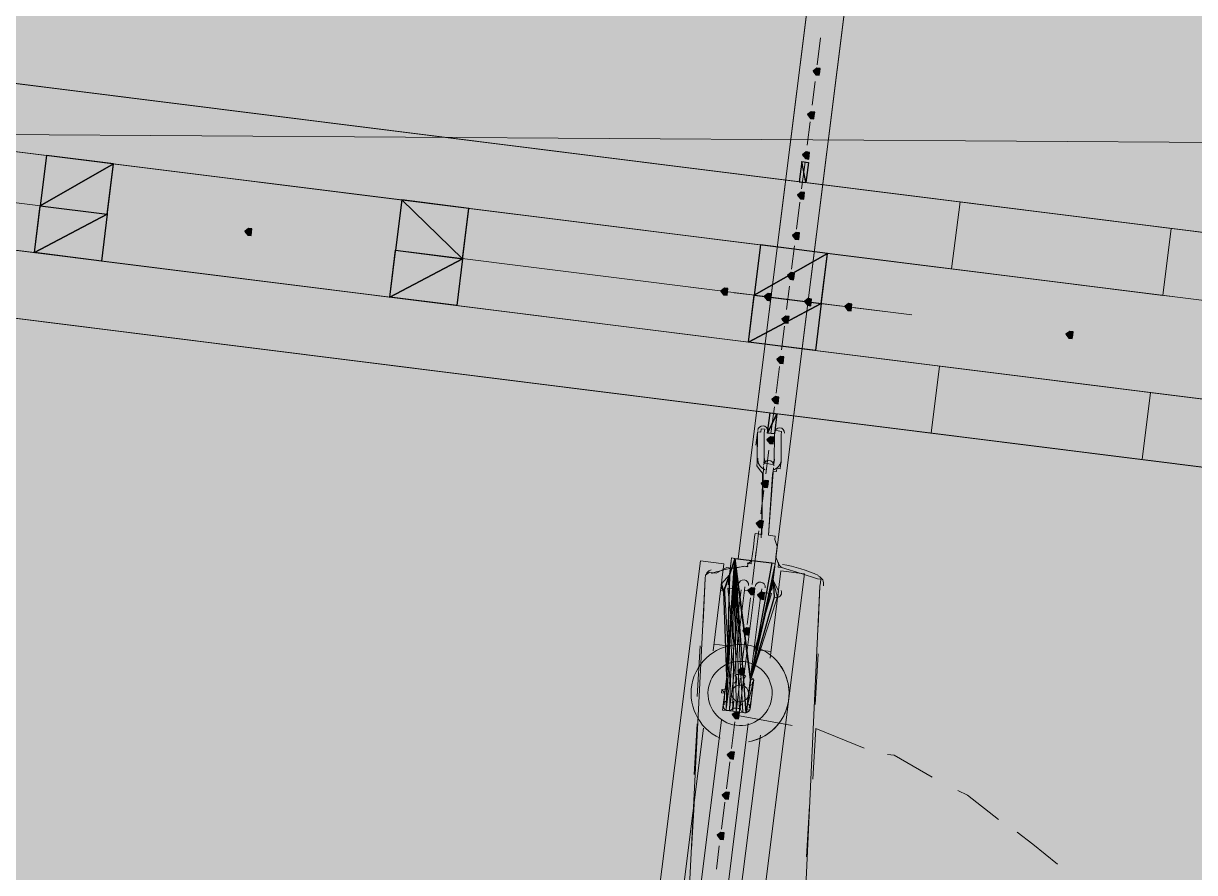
# Model space of a CAD drawing. Header units: metres. Extents: x -4 to 509425, y 7549 to 4732445.
# Drawn here: x 476028.661 to 476031.596, y 4719729.603 to 4719731.731 of the extents above; entities that cross this region are included whole.
import ezdxf

# ---------------------------------------------------------------- set-up
doc = ezdxf.new("R2010")
doc.units = ezdxf.units.M
doc.header["$LTSCALE"] = 0.01
doc.header["$MEASUREMENT"] = 0
doc.layers.get('0').update_dxf_attribs({"lineweight": 0})
doc.layers.add('_SUBESTACIÓN', color=1, linetype='Continuous')
doc.layers.add('SUBESTACION LA VID', color=253, linetype='Continuous')

# ---------------------------------------------------------------- blocks, each defined once
blk = doc.blocks.new('A$Cfff6051d')
at = {"layer": 'SUBESTACION LA VID', "transparency": 33554687}
h = blk.add_hatch(color=256, dxfattribs=at)
h.dxf.hatch_style = 2
h.paths.add_polyline_path([(476030.657, 4719731.6098), (476030.6581, 4719731.6182), (476030.6497, 4719731.6192), (476030.6402, 4719731.6119), (476030.6475, 4719731.6024), (476030.6559, 4719731.6014)])
h = blk.add_hatch(color=256, dxfattribs=at)
h.dxf.hatch_style = 2
h.paths.add_polyline_path([(476030.6433, 4719731.5005), (476030.6444, 4719731.5089), (476030.636, 4719731.51), (476030.6265, 4719731.5027), (476030.6339, 4719731.4932), (476030.6423, 4719731.4921)])
h = blk.add_hatch(color=256, dxfattribs=at)
h.dxf.hatch_style = 2
h.paths.add_polyline_path([(476030.6307, 4719731.3997), (476030.6317, 4719731.4081), (476030.6233, 4719731.4092), (476030.6139, 4719731.4018), (476030.6212, 4719731.3924), (476030.6296, 4719731.3913)])
h = blk.add_hatch(color=256, dxfattribs=at)
h.dxf.hatch_style = 2
h.paths.add_polyline_path([(476030.618, 4719731.2989), (476030.6191, 4719731.3073), (476030.6107, 4719731.3084), (476030.6012, 4719731.301), (476030.6086, 4719731.2916), (476030.617, 4719731.2905)])
h = blk.add_hatch(color=256, dxfattribs=at)
h.dxf.hatch_style = 2
h.paths.add_polyline_path([(476029.2329, 4719731.2081), (476029.234, 4719731.2165), (476029.2256, 4719731.2175), (476029.2161, 4719731.2102), (476029.2235, 4719731.2007), (476029.2319, 4719731.1997)])
h = blk.add_hatch(color=256, dxfattribs=at)
h.dxf.hatch_style = 2
h.paths.add_polyline_path([(476030.6054, 4719731.1981), (476030.6064, 4719731.2065), (476030.598, 4719731.2076), (476030.5886, 4719731.2002), (476030.5959, 4719731.1908), (476030.6043, 4719731.1897)])
h = blk.add_hatch(color=256, dxfattribs=at)
h.dxf.hatch_style = 2
h.paths.add_polyline_path([(476030.5928, 4719731.0973), (476030.5938, 4719731.1057), (476030.5854, 4719731.1068), (476030.576, 4719731.0994), (476030.5833, 4719731.09), (476030.5917, 4719731.0889)])
h = blk.add_hatch(color=256, dxfattribs=at)
h.dxf.hatch_style = 2
h.paths.add_polyline_path([(476030.4258, 4719731.0585), (476030.4268, 4719731.0669), (476030.4184, 4719731.068), (476030.409, 4719731.0606), (476030.4163, 4719731.0512), (476030.4247, 4719731.0501)])
h = blk.add_hatch(color=256, dxfattribs=at)
h.dxf.hatch_style = 2
h.paths.add_polyline_path([(476030.535, 4719731.0448), (476030.536, 4719731.0532), (476030.5276, 4719731.0543), (476030.5182, 4719731.0469), (476030.5255, 4719731.0375), (476030.5339, 4719731.0364)])
h = blk.add_hatch(color=256, dxfattribs=at)
h.dxf.hatch_style = 2
h.paths.add_polyline_path([(476030.6358, 4719731.0322), (476030.6368, 4719731.0406), (476030.6284, 4719731.0417), (476030.619, 4719731.0343), (476030.6263, 4719731.0249), (476030.6347, 4719731.0238)])
h = blk.add_hatch(color=256, dxfattribs=at)
h.dxf.hatch_style = 2
h.paths.add_polyline_path([(476030.7366, 4719731.0196), (476030.7376, 4719731.028), (476030.7292, 4719731.029), (476030.7198, 4719731.0217), (476030.7271, 4719731.0122), (476030.7355, 4719731.0112)])
h = blk.add_hatch(color=256, dxfattribs=at)
h.dxf.hatch_style = 2
h.paths.add_polyline_path([(476030.5791, 4719730.9881), (476030.5801, 4719730.9965), (476030.5717, 4719730.9976), (476030.5623, 4719730.9902), (476030.5696, 4719730.9808), (476030.578, 4719730.9797)])
h = blk.add_hatch(color=256, dxfattribs=at)
h.dxf.hatch_style = 2
h.paths.add_polyline_path([(476031.291, 4719730.9501), (476031.2921, 4719730.9585), (476031.2837, 4719730.9595), (476031.2742, 4719730.9522), (476031.2816, 4719730.9427), (476031.29, 4719730.9417)])
h = blk.add_hatch(color=256, dxfattribs=at)
h.dxf.hatch_style = 2
h.paths.add_polyline_path([(476030.5664, 4719730.8873), (476030.5675, 4719730.8957), (476030.5591, 4719730.8968), (476030.5496, 4719730.8894), (476030.557, 4719730.88), (476030.5654, 4719730.8789)])
h = blk.add_hatch(color=256, dxfattribs=at)
h.dxf.hatch_style = 2
h.paths.add_polyline_path([(476030.5538, 4719730.7865), (476030.5548, 4719730.7949), (476030.5464, 4719730.796), (476030.537, 4719730.7886), (476030.5443, 4719730.7792), (476030.5527, 4719730.7781)])
h = blk.add_hatch(color=256, dxfattribs=at)
h.dxf.hatch_style = 2
h.paths.add_polyline_path([(476030.5412, 4719730.6857), (476030.5422, 4719730.6941), (476030.5338, 4719730.6952), (476030.5244, 4719730.6878), (476030.5317, 4719730.6784), (476030.5401, 4719730.6773)])
h = blk.add_hatch(color=256, dxfattribs=at)
h.dxf.hatch_style = 2
h.paths.add_polyline_path([(476030.5275, 4719730.5765), (476030.5285, 4719730.5849), (476030.5201, 4719730.586), (476030.5107, 4719730.5786), (476030.518, 4719730.5692), (476030.5264, 4719730.5681)])
h = blk.add_hatch(color=256, dxfattribs=at)
h.dxf.hatch_style = 2
h.paths.add_polyline_path([(476030.5148, 4719730.4757), (476030.5159, 4719730.4841), (476030.5075, 4719730.4852), (476030.498, 4719730.4778), (476030.5054, 4719730.4684), (476030.5138, 4719730.4673)])
h = blk.add_hatch(color=256, dxfattribs=at)
h.dxf.hatch_style = 2
h.paths.add_polyline_path([(476030.4938, 4719730.3077), (476030.4948, 4719730.3161), (476030.4864, 4719730.3171), (476030.477, 4719730.3098), (476030.4843, 4719730.3003), (476030.4927, 4719730.2993)])
h = blk.add_hatch(color=256, dxfattribs=at)
h.dxf.hatch_style = 2
h.paths.add_polyline_path([(476030.5179, 4719730.2961), (476030.519, 4719730.3045), (476030.5106, 4719730.3056), (476030.5011, 4719730.2982), (476030.5085, 4719730.2888), (476030.5169, 4719730.2877)])
h = blk.add_hatch(color=256, dxfattribs=at)
h.dxf.hatch_style = 2
h.paths.add_polyline_path([(476030.4811, 4719730.2069), (476030.4822, 4719730.2153), (476030.4738, 4719730.2163), (476030.4643, 4719730.209), (476030.4717, 4719730.1995), (476030.4801, 4719730.1985)])
h = blk.add_hatch(color=256, dxfattribs=at)
h.dxf.hatch_style = 2
h.paths.add_polyline_path([(476030.4685, 4719730.1061), (476030.4695, 4719730.1145), (476030.4611, 4719730.1155), (476030.4517, 4719730.1082), (476030.459, 4719730.0987), (476030.4674, 4719730.0977)])
h = blk.add_hatch(color=256, dxfattribs=at)
h.dxf.hatch_style = 2
h.paths.add_polyline_path([(476030.4548, 4719729.9969), (476030.4558, 4719730.0053), (476030.4474, 4719730.0063), (476030.438, 4719729.999), (476030.4453, 4719729.9895), (476030.4537, 4719729.9885)])
h = blk.add_hatch(color=256, dxfattribs=at)
h.dxf.hatch_style = 2
h.paths.add_polyline_path([(476030.4422, 4719729.8961), (476030.4432, 4719729.9045), (476030.4348, 4719729.9055), (476030.4254, 4719729.8982), (476030.4327, 4719729.8887), (476030.4411, 4719729.8877)])
h = blk.add_hatch(color=256, dxfattribs=at)
h.dxf.hatch_style = 2
h.paths.add_polyline_path([(476030.4295, 4719729.7953), (476030.4306, 4719729.8037), (476030.4222, 4719729.8047), (476030.4127, 4719729.7974), (476030.4201, 4719729.7879), (476030.4285, 4719729.7869)])
h = blk.add_hatch(color=256, dxfattribs=at)
h.dxf.hatch_style = 2
h.paths.add_polyline_path([(476030.4169, 4719729.6945), (476030.4179, 4719729.7029), (476030.4095, 4719729.7039), (476030.4001, 4719729.6966), (476030.4074, 4719729.6871), (476030.4158, 4719729.6861)])
at = {"layer": 'SUBESTACION LA VID', "lineweight": 15}
for p, q in [((476030.4528, 4719730.3896), (476030.634, 4719731.8345)), ((476030.5452, 4719730.378), (476030.7264, 4719731.8229)), ((476030.6507, 4719731.6276), (476030.6591, 4719731.6948)), ((476041.0891, 4719730.0203), (476028.0769, 4719731.6516)), ((476030.6381, 4719731.5268), (476030.6454, 4719731.5856)), ((476030.6254, 4719731.426), (476030.6328, 4719731.4848)), ((476040.9168, 4719729.8713), (476028.1987, 4719731.4657)), ((476028.8297, 4719731.2586), (476027.5697, 4719731.4166)), ((476028.7195, 4719731.4004), (476028.689, 4719731.1568)), ((476028.8875, 4719731.3794), (476028.857, 4719731.1358)), ((476030.6117, 4719731.3168), (476030.6202, 4719731.384)), ((476029.6099, 4719731.2888), (476029.5794, 4719731.0452)), ((476030.5991, 4719731.216), (476030.6075, 4719731.2832)), ((476031.0087, 4719731.2841), (476031.5379, 4719731.2177)), ((476029.7779, 4719731.2677), (476029.7474, 4719731.0241)), ((476040.8863, 4719729.6277), (476028.1681, 4719731.2221)), ((476030.8878, 4719731.0006), (476029.6277, 4719731.1586)), ((476030.5088, 4719731.1761), (476030.4782, 4719730.9325)), ((476030.5865, 4719731.1152), (476030.5938, 4719731.174)), ((476030.6768, 4719731.1551), (476030.6462, 4719730.9114)), ((476041.0164, 4719729.4407), (476028.0043, 4719731.072)), ((476030.4006, 4719731.0617), (476030.3334, 4719731.0701)), ((476030.5738, 4719731.0144), (476030.5812, 4719731.0732)), ((476030.5014, 4719731.0491), (476030.4426, 4719731.0564)), ((476030.6022, 4719731.0364), (476030.5434, 4719731.0438)), ((476030.7114, 4719731.0227), (476030.6442, 4719731.0312)), ((476030.8206, 4719731.009), (476030.745, 4719731.0185)), ((476030.5612, 4719730.9136), (476030.5686, 4719730.9724)), ((476030.5475, 4719730.8044), (476030.5559, 4719730.8716)), ((476030.9571, 4719730.8725), (476031.4863, 4719730.8061)), ((476030.5349, 4719730.7036), (476030.5433, 4719730.7708)), ((476030.5496, 4719730.7529), (476030.5433, 4719730.7025)), ((476030.5002, 4719730.6994), (476030.497, 4719730.6742)), ((476030.5013, 4719730.7078), (476030.5002, 4719730.6311)), ((476030.5181, 4719730.7057), (476030.518, 4719730.6374)), ((476030.5432, 4719730.6343), (476030.5433, 4719730.7025)), ((476030.56, 4719730.6321), (476030.5601, 4719730.7004)), ((476030.5222, 4719730.6028), (476030.5296, 4719730.6616)), ((476030.5159, 4719730.6206), (476030.5106, 4719730.4421)), ((476030.5411, 4719730.6175), (476030.5285, 4719730.4484)), ((476030.5096, 4719730.502), (476030.517, 4719730.5608)), ((476030.4959, 4719730.3928), (476030.5043, 4719730.46)), ((476030.4444, 4719730.3907), (476030.5368, 4719730.3791)), ((476030.4875, 4719730.3255), (476030.498, 4719730.4096)), ((476030.435, 4719730.3833), (476030.4276, 4719730.3245)), ((476030.4434, 4719730.3823), (476030.4434, 4719730.3823)), ((476030.5358, 4719730.3707), (476030.5358, 4719730.3707)), ((476030.5442, 4719730.3696), (476030.5368, 4719730.3108)), ((476030.3699, 4719730.3403), (476030.3646, 4719730.23)), ((476030.4308, 4719730.3497), (476030.4108, 4719730.3266)), ((476030.54, 4719730.336), (476030.5536, 4719730.3087)), ((476030.4182, 4719730.3172), (476030.4317, 4719730.0851)), ((476030.4233, 4719730.0179), (476030.4602, 4719730.3119)), ((476030.435, 4719730.3151), (476030.4266, 4719730.3161)), ((476030.4423, 4719730.1691), (476030.4266, 4719730.3161)), ((476030.4686, 4719730.3109), (476030.4317, 4719730.0168)), ((476030.435, 4719730.3151), (476030.4518, 4719730.313)), ((476030.436, 4719730.3235), (476030.436, 4719730.3235)), ((476030.4528, 4719730.3214), (476030.4507, 4719730.3046)), ((476030.4507, 4719730.3046), (476030.4591, 4719730.3035)), ((476030.4938, 4719730.3077), (476030.4569, 4719730.0137)), ((476030.4675, 4719730.3025), (476030.4696, 4719730.3193)), ((476030.4686, 4719730.3109), (476030.4938, 4719730.3077)), ((476030.4737, 4719730.0116), (476030.5106, 4719730.3056)), ((476030.4916, 4719730.1544), (476030.5358, 4719730.3024)), ((476030.4927, 4719730.2993), (476030.4948, 4719730.3161)), ((476030.5022, 4719730.3066), (476030.5022, 4719730.3066)), ((476030.5116, 4719730.314), (476030.5095, 4719730.2972)), ((476030.5274, 4719730.3035), (476030.5106, 4719730.3056)), ((476030.5274, 4719730.3035), (476030.5358, 4719730.3024)), ((476030.5284, 4719730.3119), (476030.5284, 4719730.3119)), ((476030.6533, 4719730.2194), (476030.6576, 4719730.3213)), ((476030.4748, 4719730.2247), (476030.4833, 4719730.2919)), ((476030.5526, 4719730.3003), (476030.4821, 4719730.0788)), ((476030.5442, 4719730.3014), (476030.5442, 4719730.3014)), ((476030.3572, 4719730.1712), (476030.3498, 4719730.0442)), ((476030.4339, 4719730.1702), (476030.3919, 4719730.1754)), ((476030.4622, 4719730.1239), (476030.4696, 4719730.1827)), ((476030.5347, 4719730.1575), (476030.5011, 4719730.1617)), ((476030.6459, 4719730.0241), (476030.6533, 4719730.1512)), ((476030.4317, 4719730.0851), (476030.4317, 4719730.0851)), ((476030.4475, 4719730.0746), (476030.4496, 4719730.0914)), ((476030.4496, 4719730.0231), (476030.4569, 4719730.0819)), ((476030.4559, 4719730.0735), (476030.458, 4719730.0903)), ((476030.4821, 4719730.0788), (476030.4821, 4719730.0788)), ((476030.4233, 4719730.0179), (476030.4233, 4719730.0179)), ((476030.4244, 4719730.0263), (476030.4244, 4719730.0263)), ((476030.4422, 4719730.0326), (476030.439, 4719730.0074)), ((476030.4506, 4719730.0315), (476030.4474, 4719730.0063)), ((476030.4653, 4719730.0126), (476030.4653, 4719730.0126)), ((476030.4748, 4719730.02), (476030.4748, 4719730.02)), ((476030.0558, 4719727.1544), (476030.4107, 4719729.9853)), ((476030.4359, 4719729.9139), (476030.4443, 4719729.9811)), ((476030.4464, 4719729.9979), (476030.5882, 4719729.9716)), ((476030.123, 4719727.146), (476030.4779, 4719729.9769)), ((476030.3655, 4719729.9654), (476030.2033, 4719728.6718)), ((476030.3498, 4719729.9759), (476030.3424, 4719729.8489)), ((476030.6396, 4719729.8372), (476030.647, 4719729.9643)), ((476030.647, 4719729.9643), (476030.7687, 4719729.9149)), ((476030.5083, 4719729.9475), (476030.363, 4719728.7883)), ((476030.4232, 4719729.8131), (476030.4317, 4719729.8803)), ((476030.3434, 4719729.789), (476030.336, 4719729.6619)), ((476030.4106, 4719729.7123), (476030.419, 4719729.7795)), ((476030.6237, 4719729.6429), (476030.6311, 4719729.77)), ((476030.398, 4719729.6115), (476030.4053, 4719729.6703))]:
    blk.add_line(p, q, dxfattribs=at)
at = {"layer": 'SUBESTACION LA VID', "lineweight": 0}
for p, q in [((476030.4782, 4719730.9325), (476028.2353, 4719731.2137)), ((476031.8276, 4719731.0108), (476030.5088, 4719731.1761)), ((476030.5328, 4719730.755), (476034.4977, 4719730.2579)), ((476030.4528, 4719730.3896), (476030.5452, 4719730.378))]:
    blk.add_line(p, q, dxfattribs=at)
at = {"layer": 'SUBESTACION LA VID', "lineweight": 15}
for points in [[(476030.4528, 4719730.3896), (476030.5452, 4719730.378), (476030.7264, 4719731.8229), (476030.634, 4719731.8345), (476030.4528, 4719730.3896)], [(476034.5704, 4719730.8376), (476030.6222, 4719731.3325), (476030.6286, 4719731.3829), (476030.6118, 4719731.385), (476030.6054, 4719731.3346), (476028.2198, 4719731.6337), (476028.1829, 4719731.3397), (476028.2501, 4719731.3313), (476028.2659, 4719731.4573), (476028.7195, 4719731.4004), (476028.7037, 4719731.2744), (476028.8717, 4719731.2534), (476028.8875, 4719731.3794), (476029.6099, 4719731.2888), (476029.5941, 4719731.1628), (476029.7622, 4719731.1417), (476029.7779, 4719731.2677), (476030.5088, 4719731.1761), (476030.493, 4719731.0501), (476030.661, 4719731.029), (476030.6768, 4719731.1551), (476031.8276, 4719731.0108)], [(476030.6054, 4719731.3346), (476030.6118, 4719731.385), (476030.6286, 4719731.3829), (476030.6222, 4719731.3325)], [(476034.4977, 4719730.2579), (476030.5496, 4719730.7529), (476030.5433, 4719730.7025), (476030.5265, 4719730.7046), (476030.5328, 4719730.755), (476028.1471, 4719731.0541), (476028.1829, 4719731.3397), (476028.2501, 4719731.3313), (476028.2353, 4719731.2137), (476028.689, 4719731.1568), (476028.7037, 4719731.2744), (476028.8717, 4719731.2534), (476028.857, 4719731.1358), (476029.5794, 4719731.0452), (476029.5941, 4719731.1628), (476029.7622, 4719731.1417), (476029.7474, 4719731.0241), (476030.4782, 4719730.9325), (476030.493, 4719731.0501), (476030.661, 4719731.029), (476030.6462, 4719730.9114), (476031.7971, 4719730.7672)], [(476031.0087, 4719731.2841), (476030.9876, 4719731.1161), (476031.5168, 4719731.0497), (476031.5379, 4719731.2177)], [(476030.9571, 4719730.8725), (476030.936, 4719730.7045), (476031.4652, 4719730.6381), (476031.4863, 4719730.8061)], [(476030.5328, 4719730.755), (476030.5265, 4719730.7046), (476030.5433, 4719730.7025)], [(476030.2588, 4719728.1614), (476030.3699, 4719730.3403), (476030.3709, 4719730.3487), (476030.3804, 4719730.356), (476030.3972, 4719730.3539), (476030.4245, 4719730.3676), (476030.4413, 4719730.3655), (476030.4675, 4719730.3707), (476030.4759, 4719730.3697), (476030.477, 4719730.3781), (476030.4854, 4719730.377), (476030.4864, 4719730.3854), (476030.4885, 4719730.4022), (476030.4907, 4719730.419), (476030.4938, 4719730.4442), (476030.4949, 4719730.4526), (476030.5117, 4719730.4505), (476030.5138, 4719730.6038), (476030.5065, 4719730.6133), (476030.4991, 4719730.6227), (476030.5002, 4719730.6311), (476030.5002, 4719730.6994), (476030.5013, 4719730.7078), (476030.5097, 4719730.7067), (476030.5107, 4719730.7151), (476030.5191, 4719730.7141), (476030.5181, 4719730.7057), (476030.518, 4719730.6374), (476030.517, 4719730.629), (476030.5254, 4719730.628), (476030.5338, 4719730.6269), (476030.5422, 4719730.6259), (476030.5432, 4719730.6343), (476030.5433, 4719730.7025), (476030.5443, 4719730.7109), (476030.5527, 4719730.7099), (476030.5611, 4719730.7088), (476030.5601, 4719730.7004), (476030.56, 4719730.6321), (476030.559, 4719730.6237), (476030.5579, 4719730.6153), (476030.5495, 4719730.6164), (476030.5485, 4719730.608), (476030.5401, 4719730.6091), (476030.539, 4719730.6007), (476030.5285, 4719730.4484), (476030.5453, 4719730.4463), (476030.5442, 4719730.4379), (476030.5505, 4719730.42), (476030.5473, 4719730.3948), (476030.5536, 4719730.377), (476030.5526, 4719730.3686), (476030.561, 4719730.3675), (476030.6103, 4719730.3528), (476030.6513, 4719730.3391), (476030.6597, 4719730.3381), (476030.6586, 4719730.3297), (476030.6576, 4719730.3213), (476030.556, 4719728.1497)], [(476030.5117, 4719730.4505), (476030.4949, 4719730.4526), (476030.4938, 4719730.4442), (476030.4907, 4719730.419), (476030.4885, 4719730.4022), (476030.4864, 4719730.3854)], [(476030.5536, 4719730.377), (476030.5473, 4719730.3948), (476030.5505, 4719730.42), (476030.5442, 4719730.4379), (476030.5453, 4719730.4463), (476030.5285, 4719730.4484)], [(476030.5536, 4719730.3087), (476030.5526, 4719730.3003), (476030.5515, 4719730.2919), (476030.5431, 4719730.293), (476030.4832, 4719730.0872), (476030.4916, 4719730.0861), (476030.4905, 4719730.0777), (476030.4895, 4719730.0693), (476030.4884, 4719730.0609), (476030.4874, 4719730.0525), (476030.4863, 4719730.0441), (476030.4853, 4719730.0357), (476030.4842, 4719730.0273), (476030.4832, 4719730.0189), (476030.4821, 4719730.0105), (476030.4737, 4719730.0116), (476030.4726, 4719730.0032), (476030.4642, 4719730.0042), (476030.4558, 4719730.0053), (476030.4474, 4719730.0063), (476030.439, 4719730.0074), (476030.4306, 4719730.0084), (476030.4222, 4719730.0095), (476030.4138, 4719730.0105), (476030.4149, 4719730.0189), (476030.416, 4719730.0273), (476030.417, 4719730.0358), (476030.4181, 4719730.0442), (476030.4191, 4719730.0526), (476030.4107, 4719730.0536), (476030.4118, 4719730.062), (476030.4202, 4719730.061), (476030.4212, 4719730.0694), (476030.4223, 4719730.0778), (476030.4233, 4719730.0862), (476030.4244, 4719730.0946), (476030.4171, 4719730.3088), (476030.4087, 4719730.3098), (476030.4098, 4719730.3182), (476030.4108, 4719730.3266), (476030.4308, 4719730.3497), (476030.435, 4719730.3833), (476030.436, 4719730.3917), (476030.4444, 4719730.3907), (476030.5368, 4719730.3791), (476030.5452, 4719730.378), (476030.5442, 4719730.3696), (476030.54, 4719730.336), (476030.5536, 4719730.3087)], [(476030.3898, 4719730.1586), (476030.4171, 4719730.377), (476030.3583, 4719730.3844), (476029.9065, 4719726.7807)], [(476030.4218, 4719728.7809), (476030.6187, 4719730.3518), (476030.5599, 4719730.3591), (476030.5326, 4719730.1407)], [(476030.8265, 4719729.8991), (476030.8433, 4719729.897), (476030.9388, 4719729.8423)], [(476031.0029, 4719729.8087), (476031.027, 4719729.7972), (476031.1047, 4719729.7362)], [(476031.1519, 4719729.7047), (476031.1908, 4719729.6742), (476031.2527, 4719729.6238)]]:
    blk.add_lwpolyline(points, dxfattribs=at)
at = {"layer": 'SUBESTACION LA VID', "lineweight": 0}
for points in [[(476028.2198, 4719731.6337), (476038.5606, 4719730.3373), (476030.6054, 4719731.3346)], [(476028.7195, 4719731.4004), (476030.5088, 4719731.1761), (476028.2659, 4719731.4573)], [(476029.7779, 4719731.2677), (476028.7195, 4719731.4004), (476029.6099, 4719731.2888)], [(476038.5606, 4719730.3373), (476034.5872, 4719730.8355), (476030.6054, 4719731.3346), (476034.5704, 4719730.8376)], [(476028.689, 4719731.1568), (476030.4782, 4719730.9325), (476031.7971, 4719730.7672), (476033.2924, 4719730.5797)], [(476029.7474, 4719731.0241), (476028.689, 4719731.1568), (476029.5794, 4719731.0452)], [(476028.1471, 4719731.0541), (476038.4879, 4719729.7577), (476030.5328, 4719730.755)], [(476030.4444, 4719730.3907), (476030.4222, 4719730.0095), (476030.4444, 4719730.3907), (476030.4222, 4719730.0095), (476030.4444, 4719730.3907), (476030.4306, 4719730.0084), (476030.4444, 4719730.3907), (476030.4306, 4719730.0084), (476030.4444, 4719730.3907), (476030.4306, 4719730.0084), (476030.4444, 4719730.3907), (476030.4306, 4719730.0084)], [(476030.4444, 4719730.3907), (476030.4308, 4719730.3497), (476030.4444, 4719730.3907), (476030.4308, 4719730.3497)], [(476030.4444, 4719730.3907), (476030.439, 4719730.0074), (476030.4444, 4719730.3907), (476030.439, 4719730.0074)], [(476030.4444, 4719730.3907), (476030.4474, 4719730.0063), (476030.4444, 4719730.3907), (476030.4474, 4719730.0063)], [(476030.4444, 4719730.3907), (476030.4558, 4719730.0053), (476030.4444, 4719730.3907), (476030.4558, 4719730.0053), (476030.4444, 4719730.3907), (476030.4558, 4719730.0053)], [(476030.4444, 4719730.3907), (476030.4642, 4719730.0042), (476030.4444, 4719730.3907), (476030.4642, 4719730.0042), (476030.4444, 4719730.3907), (476030.4642, 4719730.0042), (476030.4444, 4719730.3907), (476030.4726, 4719730.0032), (476030.4444, 4719730.3907), (476030.4726, 4719730.0032)], [(476030.435, 4719730.3833), (476030.4308, 4719730.3497), (476030.435, 4719730.3833), (476030.4308, 4719730.3497), (476030.435, 4719730.3833)], [(476030.5368, 4719730.3791), (476030.4832, 4719730.0872), (476030.5452, 4719730.378), (476030.4832, 4719730.0872), (476030.5442, 4719730.3696), (476030.4832, 4719730.0872), (476030.5442, 4719730.3696), (476030.4832, 4719730.0872)], [(476030.5431, 4719730.293), (476030.54, 4719730.336), (476030.5515, 4719730.2919), (476030.54, 4719730.336), (476030.5515, 4719730.2919), (476030.54, 4719730.336), (476030.5515, 4719730.2919), (476030.54, 4719730.336), (476030.5515, 4719730.2919), (476030.54, 4719730.336), (476030.5515, 4719730.2919)], [(476030.4108, 4719730.3266), (476030.4087, 4719730.3098), (476030.4108, 4719730.3266), (476030.4087, 4719730.3098)], [(476030.4098, 4719730.3182), (476030.4108, 4719730.3266), (476030.4098, 4719730.3182)], [(476030.4108, 4719730.3266), (476030.4171, 4719730.3088), (476030.4108, 4719730.3266), (476030.4171, 4719730.3088)], [(476030.5526, 4719730.3003), (476030.5536, 4719730.3087), (476030.5526, 4719730.3003)], [(476030.4118, 4719730.062), (476030.4191, 4719730.0526), (476030.4202, 4719730.061), (476030.4181, 4719730.0442), (476030.4212, 4719730.0694), (476030.4181, 4719730.0442), (476030.4212, 4719730.0694), (476030.4181, 4719730.0442), (476030.4212, 4719730.0694), (476030.4181, 4719730.0442), (476030.4212, 4719730.0694), (476030.417, 4719730.0358), (476030.4223, 4719730.0778), (476030.417, 4719730.0358), (476030.4223, 4719730.0778), (476030.417, 4719730.0358), (476030.4223, 4719730.0778), (476030.417, 4719730.0358)], [(476030.4244, 4719730.0946), (476030.4138, 4719730.0105), (476030.4244, 4719730.0946), (476030.4138, 4719730.0105), (476030.4244, 4719730.0946), (476030.4222, 4719730.0095), (476030.4244, 4719730.0946), (476030.4222, 4719730.0095), (476030.4244, 4719730.0946), (476030.4222, 4719730.0095), (476030.4244, 4719730.0946), (476030.4222, 4719730.0095), (476030.4244, 4719730.0946)], [(476030.4244, 4719730.0946), (476030.4149, 4719730.0189), (476030.4244, 4719730.0946), (476030.4149, 4719730.0189), (476030.4244, 4719730.0946), (476030.4149, 4719730.0189), (476030.4244, 4719730.0946), (476030.4149, 4719730.0189), (476030.4244, 4719730.0946), (476030.4149, 4719730.0189), (476030.4244, 4719730.0946), (476030.4149, 4719730.0189), (476030.4244, 4719730.0946), (476030.4149, 4719730.0189), (476030.4244, 4719730.0946), (476030.4149, 4719730.0189), (476030.4244, 4719730.0946), (476030.4149, 4719730.0189), (476030.4244, 4719730.0946)], [(476030.4233, 4719730.0862), (476030.416, 4719730.0273), (476030.4233, 4719730.0862), (476030.416, 4719730.0273), (476030.4233, 4719730.0862), (476030.4149, 4719730.0189), (476030.4233, 4719730.0862), (476030.4149, 4719730.0189), (476030.4233, 4719730.0862)], [(476030.4223, 4719730.0778), (476030.416, 4719730.0273), (476030.4223, 4719730.0778), (476030.416, 4719730.0273), (476030.4223, 4719730.0778)], [(476030.4726, 4719730.0032), (476030.4832, 4719730.0872), (476030.4737, 4719730.0116), (476030.4832, 4719730.0872), (476030.4737, 4719730.0116), (476030.4832, 4719730.0872), (476030.4737, 4719730.0116), (476030.4832, 4719730.0872), (476030.4737, 4719730.0116), (476030.4832, 4719730.0872), (476030.4737, 4719730.0116), (476030.4832, 4719730.0872), (476030.4737, 4719730.0116), (476030.4832, 4719730.0872), (476030.4737, 4719730.0116), (476030.4832, 4719730.0872)], [(476030.4737, 4719730.0116), (476030.4916, 4719730.0861), (476030.4821, 4719730.0105), (476030.4916, 4719730.0861)], [(476030.4821, 4719730.0105), (476030.4905, 4719730.0777), (476030.4821, 4719730.0105), (476030.4905, 4719730.0777), (476030.4821, 4719730.0105), (476030.4905, 4719730.0777), (476030.4832, 4719730.0189), (476030.4905, 4719730.0777), (476030.4832, 4719730.0189), (476030.4905, 4719730.0777), (476030.4832, 4719730.0189), (476030.4905, 4719730.0777)], [(476030.4832, 4719730.0189), (476030.4895, 4719730.0693), (476030.4832, 4719730.0189), (476030.4895, 4719730.0693), (476030.4842, 4719730.0273), (476030.4895, 4719730.0693), (476030.4842, 4719730.0273), (476030.4895, 4719730.0693), (476030.4842, 4719730.0273), (476030.4884, 4719730.0609), (476030.4842, 4719730.0273)], [(476030.4853, 4719730.0357), (476030.4884, 4719730.0609), (476030.4853, 4719730.0357), (476030.4884, 4719730.0609), (476030.4853, 4719730.0357), (476030.4874, 4719730.0525), (476030.4863, 4719730.0441), (476030.4874, 4719730.0525), (476030.4863, 4719730.0441)]]:
    blk.add_lwpolyline(points, dxfattribs=at)
at = {"layer": 'SUBESTACION LA VID'}
for points in [[(476030.657, 4719731.6098), (476030.6581, 4719731.6182), (476030.6497, 4719731.6192), (476030.6402, 4719731.6119), (476030.6475, 4719731.6024), (476030.6559, 4719731.6014)], [(476030.6433, 4719731.5005), (476030.6444, 4719731.5089), (476030.636, 4719731.51), (476030.6265, 4719731.5027), (476030.6339, 4719731.4932), (476030.6423, 4719731.4921)], [(476028.7195, 4719731.4004), (476028.7037, 4719731.2744), (476028.8875, 4719731.3794)], [(476030.6307, 4719731.3997), (476030.6317, 4719731.4081), (476030.6233, 4719731.4092), (476030.6139, 4719731.4018), (476030.6212, 4719731.3924), (476030.6296, 4719731.3913)], [(476028.8875, 4719731.3794), (476028.7037, 4719731.2744), (476028.8717, 4719731.2534)], [(476030.618, 4719731.2989), (476030.6191, 4719731.3073), (476030.6107, 4719731.3084), (476030.6012, 4719731.301), (476030.6086, 4719731.2916), (476030.617, 4719731.2905)], [(476028.7037, 4719731.2744), (476028.8717, 4719731.2534), (476028.689, 4719731.1568)], [(476029.6099, 4719731.2888), (476029.5941, 4719731.1628), (476029.7622, 4719731.1417)], [(476029.7779, 4719731.2677), (476029.6099, 4719731.2888), (476029.7622, 4719731.1417)], [(476028.8717, 4719731.2534), (476028.857, 4719731.1358), (476028.689, 4719731.1568)], [(476029.2329, 4719731.2081), (476029.234, 4719731.2165), (476029.2256, 4719731.2175), (476029.2161, 4719731.2102), (476029.2235, 4719731.2007), (476029.2319, 4719731.1997)], [(476030.6054, 4719731.1981), (476030.6064, 4719731.2065), (476030.598, 4719731.2076), (476030.5886, 4719731.2002), (476030.5959, 4719731.1908), (476030.6043, 4719731.1897)], [(476029.5941, 4719731.1628), (476029.7622, 4719731.1417), (476029.5794, 4719731.0452)], [(476030.5088, 4719731.1761), (476030.493, 4719731.0501), (476030.6768, 4719731.1551)], [(476030.6768, 4719731.1551), (476030.493, 4719731.0501), (476030.661, 4719731.029)], [(476029.7622, 4719731.1417), (476029.7474, 4719731.0241), (476029.5794, 4719731.0452)], [(476030.5928, 4719731.0973), (476030.5938, 4719731.1057), (476030.5854, 4719731.1068), (476030.576, 4719731.0994), (476030.5833, 4719731.09), (476030.5917, 4719731.0889)], [(476030.4258, 4719731.0585), (476030.4268, 4719731.0669), (476030.4184, 4719731.068), (476030.409, 4719731.0606), (476030.4163, 4719731.0512), (476030.4247, 4719731.0501)], [(476030.493, 4719731.0501), (476030.661, 4719731.029), (476030.4782, 4719730.9325)], [(476030.535, 4719731.0448), (476030.536, 4719731.0532), (476030.5276, 4719731.0543), (476030.5182, 4719731.0469), (476030.5255, 4719731.0375), (476030.5339, 4719731.0364)], [(476030.6358, 4719731.0322), (476030.6368, 4719731.0406), (476030.6284, 4719731.0417), (476030.619, 4719731.0343), (476030.6263, 4719731.0249), (476030.6347, 4719731.0238)], [(476030.661, 4719731.029), (476030.6462, 4719730.9114), (476030.4782, 4719730.9325)], [(476030.7366, 4719731.0196), (476030.7376, 4719731.028), (476030.7292, 4719731.029), (476030.7198, 4719731.0217), (476030.7271, 4719731.0122), (476030.7355, 4719731.0112)], [(476030.5791, 4719730.9881), (476030.5801, 4719730.9965), (476030.5717, 4719730.9976), (476030.5623, 4719730.9902), (476030.5696, 4719730.9808), (476030.578, 4719730.9797)], [(476031.291, 4719730.9501), (476031.2921, 4719730.9585), (476031.2837, 4719730.9595), (476031.2742, 4719730.9522), (476031.2816, 4719730.9427), (476031.29, 4719730.9417)], [(476030.5664, 4719730.8873), (476030.5675, 4719730.8957), (476030.5591, 4719730.8968), (476030.5496, 4719730.8894), (476030.557, 4719730.88), (476030.5654, 4719730.8789)], [(476030.5538, 4719730.7865), (476030.5548, 4719730.7949), (476030.5464, 4719730.796), (476030.537, 4719730.7886), (476030.5443, 4719730.7792), (476030.5527, 4719730.7781)], [(476030.5328, 4719730.755), (476030.5496, 4719730.7529), (476030.5265, 4719730.7046)], [(476030.5496, 4719730.7529), (476030.5433, 4719730.7025), (476030.5265, 4719730.7046)], [(476030.5412, 4719730.6857), (476030.5422, 4719730.6941), (476030.5338, 4719730.6952), (476030.5244, 4719730.6878), (476030.5317, 4719730.6784), (476030.5401, 4719730.6773)], [(476030.5275, 4719730.5765), (476030.5285, 4719730.5849), (476030.5201, 4719730.586), (476030.5107, 4719730.5786), (476030.518, 4719730.5692), (476030.5264, 4719730.5681)], [(476030.5148, 4719730.4757), (476030.5159, 4719730.4841), (476030.5075, 4719730.4852), (476030.498, 4719730.4778), (476030.5054, 4719730.4684), (476030.5138, 4719730.4673)], [(476030.4832, 4719730.0872), (476030.4726, 4719730.0032), (476030.4444, 4719730.3907)], [(476030.5368, 4719730.3791), (476030.4832, 4719730.0872), (476030.4444, 4719730.3907)], [(476030.4308, 4719730.3497), (476030.4171, 4719730.3088), (476030.4108, 4719730.3266)], [(476030.5431, 4719730.293), (476030.4832, 4719730.0872), (476030.54, 4719730.336)], [(476030.4938, 4719730.3077), (476030.4948, 4719730.3161), (476030.4864, 4719730.3171), (476030.477, 4719730.3098), (476030.4843, 4719730.3003), (476030.4927, 4719730.2993)], [(476030.5179, 4719730.2961), (476030.519, 4719730.3045), (476030.5106, 4719730.3056), (476030.5011, 4719730.2982), (476030.5085, 4719730.2888), (476030.5169, 4719730.2877)], [(476030.4811, 4719730.2069), (476030.4822, 4719730.2153), (476030.4738, 4719730.2163), (476030.4643, 4719730.209), (476030.4717, 4719730.1995), (476030.4801, 4719730.1985)], [(476030.4685, 4719730.1061), (476030.4695, 4719730.1145), (476030.4611, 4719730.1155), (476030.4517, 4719730.1082), (476030.459, 4719730.0987), (476030.4674, 4719730.0977)], [(476030.4548, 4719729.9969), (476030.4558, 4719730.0053), (476030.4474, 4719730.0063), (476030.438, 4719729.999), (476030.4453, 4719729.9895), (476030.4537, 4719729.9885)], [(476030.4422, 4719729.8961), (476030.4432, 4719729.9045), (476030.4348, 4719729.9055), (476030.4254, 4719729.8982), (476030.4327, 4719729.8887), (476030.4411, 4719729.8877)], [(476030.4295, 4719729.7953), (476030.4306, 4719729.8037), (476030.4222, 4719729.8047), (476030.4127, 4719729.7974), (476030.4201, 4719729.7879), (476030.4285, 4719729.7869)], [(476030.4169, 4719729.6945), (476030.4179, 4719729.7029), (476030.4095, 4719729.7039), (476030.4001, 4719729.6966), (476030.4074, 4719729.6871), (476030.4158, 4719729.6861)]]:
    blk.add_lwpolyline(points, close=True, dxfattribs=at)
at = {"layer": 'SUBESTACION LA VID', "lineweight": 0}
for points in [[(476030.657, 4719731.6098), (476030.6581, 4719731.6182), (476030.6497, 4719731.6192), (476030.6402, 4719731.6119), (476030.6475, 4719731.6024), (476030.6559, 4719731.6014)], [(476030.6433, 4719731.5005), (476030.6444, 4719731.5089), (476030.636, 4719731.51), (476030.6265, 4719731.5027), (476030.6339, 4719731.4932), (476030.6423, 4719731.4921)], [(476028.7195, 4719731.4004), (476028.7037, 4719731.2744), (476028.8875, 4719731.3794)], [(476030.6307, 4719731.3997), (476030.6317, 4719731.4081), (476030.6233, 4719731.4092), (476030.6139, 4719731.4018), (476030.6212, 4719731.3924), (476030.6296, 4719731.3913)], [(476028.8875, 4719731.3794), (476028.7037, 4719731.2744), (476028.8717, 4719731.2534)], [(476030.618, 4719731.2989), (476030.6191, 4719731.3073), (476030.6107, 4719731.3084), (476030.6012, 4719731.301), (476030.6086, 4719731.2916), (476030.617, 4719731.2905)], [(476028.7037, 4719731.2744), (476028.8717, 4719731.2534), (476028.689, 4719731.1568)], [(476029.6099, 4719731.2888), (476029.5941, 4719731.1628), (476029.7622, 4719731.1417)], [(476029.7779, 4719731.2677), (476029.6099, 4719731.2888), (476029.7622, 4719731.1417)], [(476028.8717, 4719731.2534), (476028.857, 4719731.1358), (476028.689, 4719731.1568)], [(476029.2329, 4719731.2081), (476029.234, 4719731.2165), (476029.2256, 4719731.2175), (476029.2161, 4719731.2102), (476029.2235, 4719731.2007), (476029.2319, 4719731.1997)], [(476030.6054, 4719731.1981), (476030.6064, 4719731.2065), (476030.598, 4719731.2076), (476030.5886, 4719731.2002), (476030.5959, 4719731.1908), (476030.6043, 4719731.1897)], [(476029.5941, 4719731.1628), (476029.7622, 4719731.1417), (476029.5794, 4719731.0452)], [(476030.5088, 4719731.1761), (476030.493, 4719731.0501), (476030.6768, 4719731.1551)], [(476030.6768, 4719731.1551), (476030.493, 4719731.0501), (476030.661, 4719731.029)], [(476029.7622, 4719731.1417), (476029.7474, 4719731.0241), (476029.5794, 4719731.0452)], [(476030.5928, 4719731.0973), (476030.5938, 4719731.1057), (476030.5854, 4719731.1068), (476030.576, 4719731.0994), (476030.5833, 4719731.09), (476030.5917, 4719731.0889)], [(476030.4258, 4719731.0585), (476030.4268, 4719731.0669), (476030.4184, 4719731.068), (476030.409, 4719731.0606), (476030.4163, 4719731.0512), (476030.4247, 4719731.0501)], [(476030.493, 4719731.0501), (476030.661, 4719731.029), (476030.4782, 4719730.9325)], [(476030.535, 4719731.0448), (476030.536, 4719731.0532), (476030.5276, 4719731.0543), (476030.5182, 4719731.0469), (476030.5255, 4719731.0375), (476030.5339, 4719731.0364)], [(476030.6358, 4719731.0322), (476030.6368, 4719731.0406), (476030.6284, 4719731.0417), (476030.619, 4719731.0343), (476030.6263, 4719731.0249), (476030.6347, 4719731.0238)], [(476030.661, 4719731.029), (476030.6462, 4719730.9114), (476030.4782, 4719730.9325)], [(476030.7366, 4719731.0196), (476030.7376, 4719731.028), (476030.7292, 4719731.029), (476030.7198, 4719731.0217), (476030.7271, 4719731.0122), (476030.7355, 4719731.0112)], [(476030.5791, 4719730.9881), (476030.5801, 4719730.9965), (476030.5717, 4719730.9976), (476030.5623, 4719730.9902), (476030.5696, 4719730.9808), (476030.578, 4719730.9797)], [(476031.291, 4719730.9501), (476031.2921, 4719730.9585), (476031.2837, 4719730.9595), (476031.2742, 4719730.9522), (476031.2816, 4719730.9427), (476031.29, 4719730.9417)], [(476030.5664, 4719730.8873), (476030.5675, 4719730.8957), (476030.5591, 4719730.8968), (476030.5496, 4719730.8894), (476030.557, 4719730.88), (476030.5654, 4719730.8789)], [(476030.5538, 4719730.7865), (476030.5548, 4719730.7949), (476030.5464, 4719730.796), (476030.537, 4719730.7886), (476030.5443, 4719730.7792), (476030.5527, 4719730.7781)], [(476030.5328, 4719730.755), (476030.5496, 4719730.7529), (476030.5265, 4719730.7046)], [(476030.5496, 4719730.7529), (476030.5433, 4719730.7025), (476030.5265, 4719730.7046)], [(476030.5412, 4719730.6857), (476030.5422, 4719730.6941), (476030.5338, 4719730.6952), (476030.5244, 4719730.6878), (476030.5317, 4719730.6784), (476030.5401, 4719730.6773)], [(476030.5275, 4719730.5765), (476030.5285, 4719730.5849), (476030.5201, 4719730.586), (476030.5107, 4719730.5786), (476030.518, 4719730.5692), (476030.5264, 4719730.5681)], [(476030.5148, 4719730.4757), (476030.5159, 4719730.4841), (476030.5075, 4719730.4852), (476030.498, 4719730.4778), (476030.5054, 4719730.4684), (476030.5138, 4719730.4673)], [(476030.4832, 4719730.0872), (476030.4726, 4719730.0032), (476030.4444, 4719730.3907)], [(476030.5368, 4719730.3791), (476030.4832, 4719730.0872), (476030.4444, 4719730.3907)], [(476030.4308, 4719730.3497), (476030.4171, 4719730.3088), (476030.4108, 4719730.3266)], [(476030.5431, 4719730.293), (476030.4832, 4719730.0872), (476030.54, 4719730.336)], [(476030.4938, 4719730.3077), (476030.4948, 4719730.3161), (476030.4864, 4719730.3171), (476030.477, 4719730.3098), (476030.4843, 4719730.3003), (476030.4927, 4719730.2993)], [(476030.5179, 4719730.2961), (476030.519, 4719730.3045), (476030.5106, 4719730.3056), (476030.5011, 4719730.2982), (476030.5085, 4719730.2888), (476030.5169, 4719730.2877)], [(476030.4811, 4719730.2069), (476030.4822, 4719730.2153), (476030.4738, 4719730.2163), (476030.4643, 4719730.209), (476030.4717, 4719730.1995), (476030.4801, 4719730.1985)], [(476030.4685, 4719730.1061), (476030.4695, 4719730.1145), (476030.4611, 4719730.1155), (476030.4517, 4719730.1082), (476030.459, 4719730.0987), (476030.4674, 4719730.0977)], [(476030.4548, 4719729.9969), (476030.4558, 4719730.0053), (476030.4474, 4719730.0063), (476030.438, 4719729.999), (476030.4453, 4719729.9895), (476030.4537, 4719729.9885)], [(476030.4422, 4719729.8961), (476030.4432, 4719729.9045), (476030.4348, 4719729.9055), (476030.4254, 4719729.8982), (476030.4327, 4719729.8887), (476030.4411, 4719729.8877)], [(476030.4295, 4719729.7953), (476030.4306, 4719729.8037), (476030.4222, 4719729.8047), (476030.4127, 4719729.7974), (476030.4201, 4719729.7879), (476030.4285, 4719729.7869)], [(476030.4169, 4719729.6945), (476030.4179, 4719729.7029), (476030.4095, 4719729.7039), (476030.4001, 4719729.6966), (476030.4074, 4719729.6871), (476030.4158, 4719729.6861)]]:
    blk.add_lwpolyline(points, close=True, dxfattribs=at)
at = {"layer": 'SUBESTACION LA VID'}
for points in [[(476030.6118, 4719731.385), (476030.6118, 4719731.385), (476030.6222, 4719731.3325), (476030.6222, 4719731.3325), (476030.6222, 4719731.3325), (476030.6054, 4719731.3346), (476030.6054, 4719731.3346), (476030.6054, 4719731.3346), (476030.6118, 4719731.385), (476030.6118, 4719731.385)], [(476030.6286, 4719731.3829), (476030.6286, 4719731.3829), (476030.6118, 4719731.385), (476030.6118, 4719731.385), (476030.6118, 4719731.385), (476030.6222, 4719731.3325), (476030.6222, 4719731.3325), (476030.6222, 4719731.3325), (476030.6286, 4719731.3829), (476030.6286, 4719731.3829)], [(476030.4244, 4719730.0946), (476030.4244, 4719730.0946), (476030.4308, 4719730.3497), (476030.4308, 4719730.3497), (476030.4308, 4719730.3497), (476030.4444, 4719730.3907), (476030.4444, 4719730.3907), (476030.4444, 4719730.3907), (476030.4244, 4719730.0946), (476030.4244, 4719730.0946)], [(476030.4171, 4719730.3088), (476030.4171, 4719730.3088), (476030.4244, 4719730.0946), (476030.4244, 4719730.0946), (476030.4244, 4719730.0946), (476030.4308, 4719730.3497), (476030.4308, 4719730.3497), (476030.4308, 4719730.3497), (476030.4171, 4719730.3088), (476030.4171, 4719730.3088)]]:
    blk.add_open_spline(points, degree=3, knots=[0, 0, 0, 0, 1, 1, 1, 2, 2, 2, 3, 3, 3, 3], dxfattribs=at)
at = {"layer": 'SUBESTACION LA VID', "lineweight": 0}
for points in [[(476030.6118, 4719731.385), (476030.6118, 4719731.385), (476030.6222, 4719731.3325), (476030.6222, 4719731.3325), (476030.6222, 4719731.3325), (476030.6054, 4719731.3346), (476030.6054, 4719731.3346), (476030.6054, 4719731.3346), (476030.6118, 4719731.385), (476030.6118, 4719731.385)], [(476030.6286, 4719731.3829), (476030.6286, 4719731.3829), (476030.6118, 4719731.385), (476030.6118, 4719731.385), (476030.6118, 4719731.385), (476030.6222, 4719731.3325), (476030.6222, 4719731.3325), (476030.6222, 4719731.3325), (476030.6286, 4719731.3829), (476030.6286, 4719731.3829)], [(476030.4244, 4719730.0946), (476030.4244, 4719730.0946), (476030.4308, 4719730.3497), (476030.4308, 4719730.3497), (476030.4308, 4719730.3497), (476030.4444, 4719730.3907), (476030.4444, 4719730.3907), (476030.4444, 4719730.3907), (476030.4244, 4719730.0946), (476030.4244, 4719730.0946)], [(476030.4171, 4719730.3088), (476030.4171, 4719730.3088), (476030.4244, 4719730.0946), (476030.4244, 4719730.0946), (476030.4244, 4719730.0946), (476030.4308, 4719730.3497), (476030.4308, 4719730.3497), (476030.4308, 4719730.3497), (476030.4171, 4719730.3088), (476030.4171, 4719730.3088)]]:
    blk.add_open_spline(points, degree=3, knots=[0, 0, 0, 0, 1, 1, 1, 2, 2, 2, 3, 3, 3, 3], dxfattribs=at)
at = {"layer": 'SUBESTACION LA VID', "lineweight": 15}
for points, knots in [([(476030.5271, 4719730.7098), (476030.5274, 4719730.7168), (476030.522, 4719730.7227), (476030.515, 4719730.7231), (476030.508, 4719730.7234), (476030.5021, 4719730.718), (476030.5017, 4719730.711)], [0, 0, 0, 0, 1, 1, 1, 2, 2, 2, 2]), ([(476030.5691, 4719730.7045), (476030.5694, 4719730.7115), (476030.564, 4719730.7175), (476030.557, 4719730.7178), (476030.55, 4719730.7182), (476030.5441, 4719730.7128), (476030.5437, 4719730.7058)], [0, 0, 0, 0, 1, 1, 1, 2, 2, 2, 2]), ([(476030.5417, 4719730.6226), (476030.5421, 4719730.6296), (476030.5367, 4719730.6356), (476030.5297, 4719730.6359), (476030.5227, 4719730.6363), (476030.5167, 4719730.6309), (476030.5164, 4719730.6239)], [0, 0, 0, 0, 1, 1, 1, 2, 2, 2, 2]), ([(476030.4785, 4719730.3224), (476030.4794, 4719730.3294), (476030.4745, 4719730.3357), (476030.4675, 4719730.3366), (476030.4606, 4719730.3375), (476030.4542, 4719730.3325), (476030.4533, 4719730.3256)], [0, 0, 0, 0, 1, 1, 1, 2, 2, 2, 2]), ([(476030.5205, 4719730.3171), (476030.5214, 4719730.3241), (476030.5165, 4719730.3304), (476030.5095, 4719730.3313), (476030.5026, 4719730.3322), (476030.4962, 4719730.3273), (476030.4953, 4719730.3203)], [0, 0, 0, 0, 1, 1, 1, 2, 2, 2, 2]), ([(476030.4126, 4719730.3283), (476030.4102, 4719730.325), (476030.4095, 4719730.3206), (476030.4109, 4719730.3167), (476030.4123, 4719730.3127), (476030.4155, 4719730.3097), (476030.4195, 4719730.3086)], [0, 0, 0, 0, 1, 1, 1, 2, 2, 2, 2]), ([(476030.5491, 4719730.2924), (476030.5533, 4719730.2924), (476030.5572, 4719730.2946), (476030.5595, 4719730.298), (476030.5618, 4719730.3015), (476030.5622, 4719730.3059), (476030.5607, 4719730.3098)], [0, 0, 0, 0, 1, 1, 1, 2, 2, 2, 2]), ([(476030.4784, 4719729.9311), (476030.5383, 4719729.9414), (476030.5816, 4719729.9941), (476030.5802, 4719730.0549), (476030.5787, 4719730.1157), (476030.533, 4719730.1663), (476030.4727, 4719730.1738), (476030.4124, 4719730.1814), (476030.3556, 4719730.1436), (476030.3392, 4719730.0851), (476030.3228, 4719730.0265), (476030.3518, 4719729.9648), (476030.4073, 4719729.94)], [0, 0, 0, 0, 1, 1, 1, 2, 2, 2, 3, 3, 3, 4, 4, 4, 4]), ([(476030.5372, 4719730.042), (476030.5428, 4719730.0861), (476030.5115, 4719730.1263), (476030.4675, 4719730.1318), (476030.4234, 4719730.1373), (476030.3832, 4719730.1061), (476030.3776, 4719730.062), (476030.3721, 4719730.0179), (476030.4034, 4719729.9777), (476030.4474, 4719729.9722), (476030.4915, 4719729.9667), (476030.5317, 4719729.9979), (476030.5372, 4719730.042)], [0, 0, 0, 0, 1, 1, 1, 2, 2, 2, 3, 3, 3, 4, 4, 4, 4]), ([(476030.4281, 4719730.0984), (476030.4254, 4719730.096), (476030.4239, 4719730.0927), (476030.4238, 4719730.0892), (476030.4237, 4719730.0856), (476030.425, 4719730.0822), (476030.4276, 4719730.0797)], [0, 0, 0, 0, 1, 1, 1, 2, 2, 2, 2]), ([(476030.4428, 4719730.0778), (476030.4463, 4719730.0798), (476030.4486, 4719730.0833), (476030.4491, 4719730.0872), (476030.4495, 4719730.0911), (476030.4482, 4719730.0951), (476030.4454, 4719730.0978)], [0, 0, 0, 0, 1, 1, 1, 2, 2, 2, 2]), ([(476030.4784, 4719729.9311), (476030.5191, 4719729.9381), (476030.5535, 4719729.9652), (476030.57, 4719730.0031), (476030.5865, 4719730.041), (476030.5828, 4719730.0846), (476030.5602, 4719730.1192)], [0, 0, 0, 0, 1, 1, 1, 2, 2, 2, 2]), ([(476030.4784, 4719730.0494), (476030.4799, 4719730.061), (476030.4717, 4719730.0716), (476030.4601, 4719730.073), (476030.4485, 4719730.0745), (476030.4379, 4719730.0662), (476030.4364, 4719730.0546), (476030.435, 4719730.043), (476030.4432, 4719730.0325), (476030.4548, 4719730.031), (476030.4664, 4719730.0296), (476030.477, 4719730.0378), (476030.4784, 4719730.0494)], [0, 0, 0, 0, 1, 1, 1, 2, 2, 2, 3, 3, 3, 4, 4, 4, 4]), ([(476030.4721, 4719730.0945), (476030.4686, 4719730.0925), (476030.4663, 4719730.089), (476030.4659, 4719730.0851), (476030.4654, 4719730.0812), (476030.4667, 4719730.0772), (476030.4695, 4719730.0745)], [0, 0, 0, 0, 1, 1, 1, 2, 2, 2, 2]), ([(476030.4848, 4719730.0725), (476030.4879, 4719730.0743), (476030.4901, 4719730.0773), (476030.4908, 4719730.0807), (476030.4916, 4719730.0842), (476030.4909, 4719730.0878), (476030.4889, 4719730.0907)], [0, 0, 0, 0, 1, 1, 1, 2, 2, 2, 2]), ([(476030.4216, 4719730.0325), (476030.4169, 4719730.0298), (476030.4145, 4719730.0244), (476030.4156, 4719730.019), (476030.4167, 4719730.0137), (476030.421, 4719730.0096), (476030.4264, 4719730.009)], [0, 0, 0, 0, 1, 1, 1, 2, 2, 2, 2]), ([(476030.4264, 4719730.009), (476030.4318, 4719730.0083), (476030.4371, 4719730.0111), (476030.4395, 4719730.016), (476030.4418, 4719730.0209), (476030.4408, 4719730.0268), (476030.4369, 4719730.0306)], [0, 0, 0, 0, 1, 1, 1, 2, 2, 2, 2]), ([(476030.4636, 4719730.0273), (476030.4589, 4719730.0245), (476030.4565, 4719730.0191), (476030.4576, 4719730.0138), (476030.4587, 4719730.0084), (476030.463, 4719730.0044), (476030.4685, 4719730.0037)], [0, 0, 0, 0, 1, 1, 1, 2, 2, 2, 2]), ([(476030.4684, 4719730.0037), (476030.4738, 4719730.003), (476030.4791, 4719730.0059), (476030.4815, 4719730.0108), (476030.4838, 4719730.0157), (476030.4828, 4719730.0215), (476030.4789, 4719730.0254)], [0, 0, 0, 0, 1, 1, 1, 2, 2, 2, 2])]:
    blk.add_open_spline(points, degree=3, knots=knots, dxfattribs=at)
for points in [[(476030.5016, 4719730.6415), (476030.5009, 4719730.629), (476030.5083, 4719730.6174), (476030.5199, 4719730.6126)], [(476030.5185, 4719730.6407), (476030.5183, 4719730.6373), (476030.5195, 4719730.634), (476030.5218, 4719730.6315)], [(476030.5396, 4719730.6306), (476030.5422, 4719730.6328), (476030.5437, 4719730.636), (476030.5438, 4719730.6394)], [(476030.5396, 4719730.6116), (476030.5517, 4719730.6152), (476030.5601, 4719730.626), (476030.5608, 4719730.6386)], [(476030.4752, 4719730.3785), (476030.4817, 4719730.379), (476030.4867, 4719730.3841), (476030.4871, 4719730.3906)], [(476030.3847, 4719730.362), (476030.3764, 4719730.3592), (476030.3707, 4719730.3516), (476030.3702, 4719730.3429)], [(476030.4777, 4719730.3711), (476030.4465, 4719730.369), (476030.4157, 4719730.3629), (476030.386, 4719730.353)], [(476030.5541, 4719730.3802), (476030.5538, 4719730.3738), (476030.5583, 4719730.3682), (476030.5646, 4719730.3671)], [(476030.6536, 4719730.348), (476030.6248, 4719730.3611), (476030.5945, 4719730.3703), (476030.5634, 4719730.3755)], [(476030.6661, 4719730.3222), (476030.6685, 4719730.3321), (476030.6634, 4719730.3422), (476030.6541, 4719730.3464)], [(476030.4568, 4719730.099), (476030.4537, 4719730.0995), (476030.4506, 4719730.0997), (476030.4476, 4719730.0998)], [(476030.4707, 4719730.0969), (476030.4676, 4719730.0976), (476030.4645, 4719730.0981), (476030.4613, 4719730.0984)], [(476030.4259, 4719730.0893), (476030.4203, 4719730.0679), (476030.4175, 4719730.0458), (476030.4177, 4719730.0236)], [(476030.4563, 4719730.0731), (476030.4531, 4719730.073), (476030.4499, 4719730.0721), (476030.4471, 4719730.0705)], [(476030.472, 4719730.0673), (476030.4697, 4719730.0696), (476030.4669, 4719730.0712), (476030.4638, 4719730.0722)], [(476030.4805, 4719730.0158), (476030.4862, 4719730.0372), (476030.489, 4719730.0593), (476030.4888, 4719730.0814)], [(476030.4377, 4719730.0164), (476030.4406, 4719730.0158), (476030.4434, 4719730.0153), (476030.4463, 4719730.015)], [(476030.4428, 4719730.0367), (476030.4452, 4719730.0344), (476030.448, 4719730.0328), (476030.4511, 4719730.0318)], [(476030.4507, 4719730.0145), (476030.4536, 4719730.014), (476030.4564, 4719730.0138), (476030.4593, 4719730.0137)], [(476030.4586, 4719730.0309), (476030.4618, 4719730.0311), (476030.465, 4719730.032), (476030.4678, 4719730.0336)]]:
    blk.add_open_spline(points, degree=3, dxfattribs=at)

msp = doc.modelspace()

# ---------------------------------------------------------------- hatches: boundary and pattern name
at = {"layer": '_SUBESTACIÓN', "transparency": 33554559}
h = msp.add_hatch(color=1, dxfattribs=at)
h.dxf.hatch_style = 1
h.paths.add_polyline_path([(475968.6399, 4719805.825), (476089.9386, 4719790.615), (476078.1686, 4719696.74), (475956.8686, 4719711.9502)])

# ---------------------------------------------------------------- linework, layer by layer
at = {"color": 5}
msp.add_lwpolyline([(490840.2656, 4717243.1462), (484895.5041, 4717739.2368), (483607.6371, 4717664.0004), (483465.0415, 4717952.1854), (479025.126, 4718116.267), (478713.7718, 4718728.8145), (478509.3234, 4719542.0639), (477889.6007, 4719719.2698), (475567.4979, 4719734.4711), (475570.1163, 4720134.4625), (477885.1416, 4720119.3075), (481205.4456, 4721268.3214)], dxfattribs=at)

# ---------------------------------------------------------------- block references
at = {"linetype": 'Continuous'}
msp.add_blockref('A$Cfff6051d', (0, 0), dxfattribs=at)

doc.saveas('drawing.dxf')
